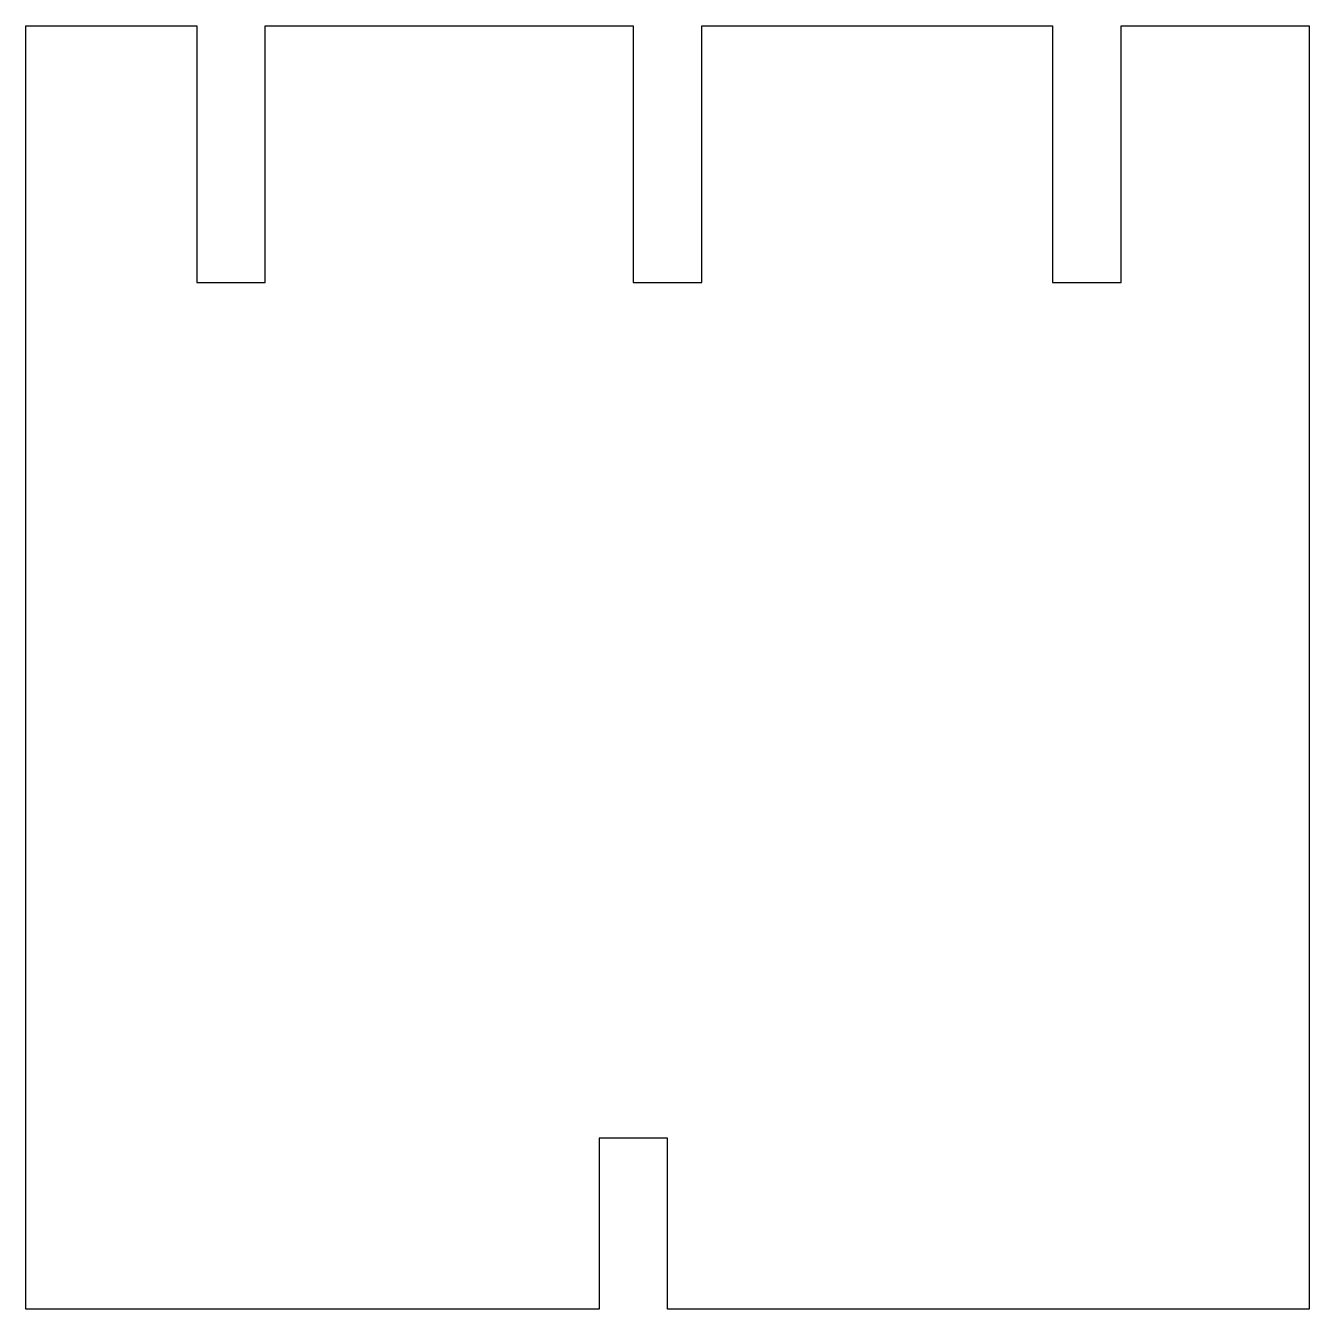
# Model space of a CAD drawing. Header units: millimetres. Extents: x 50 to 125, y -25 to 50.
import ezdxf

# ---------------------------------------------------------------- set-up
doc = ezdxf.new("R2010")
doc.units = ezdxf.units.MM
doc.layers.get('0').update_dxf_attribs({"linetype": 'CONTINUOUS'})

msp = doc.modelspace()

# ---------------------------------------------------------------- linework, layer by layer
msp.add_lwpolyline([(83.5, -15), (83.5, -25), (50, -25), (50, 50), (60, 50), (60, 35), (64, 35), (64, 50), (85.5, 50), (85.5, 35), (89.5, 35), (89.5, 50), (110, 50), (110, 35), (114, 35), (114, 50), (125, 50), (125, -25), (87.5, -25), (87.5, -15)], close=True)

doc.saveas('drawing.dxf')
